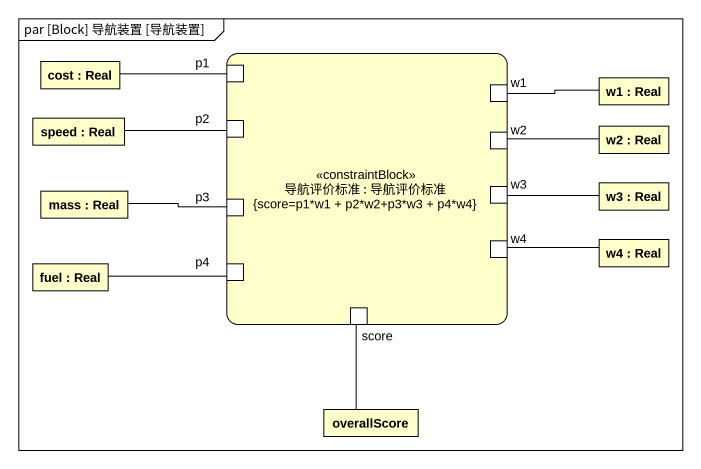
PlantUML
@startuml
mainframe par [Block] 导航装置 [导航装置]
rectangle "导航评价标准 : 导航评价标准\n{score=p1*w1 + p2*w2+p3*w3 + p4*w4}" as 导航评价标准 <<constraintBlock>> {
  port p1
  port w1
  port p2
  port w2
  port p3
  port w3
  port p4
  port w4
  port score
}
rectangle "cost : Real" as cost
rectangle "w1 : Real" as w1_2
rectangle "speed : Real" as speed
rectangle "w2 : Real" as w2_2
rectangle "mass : Real" as mass
rectangle "w3 : Real" as w3_2
rectangle "fuel : Real" as fuel
rectangle "w4 : Real" as w4_2
rectangle overallScore
cost -right- p1
w1 -right- w1_2
speed -right- p2
w2 -right- w2_2
mass -right- p3
w3 -right- w3_2
fuel -right- p4
w4 -right- w4_2
overallScore -up- score
@enduml
